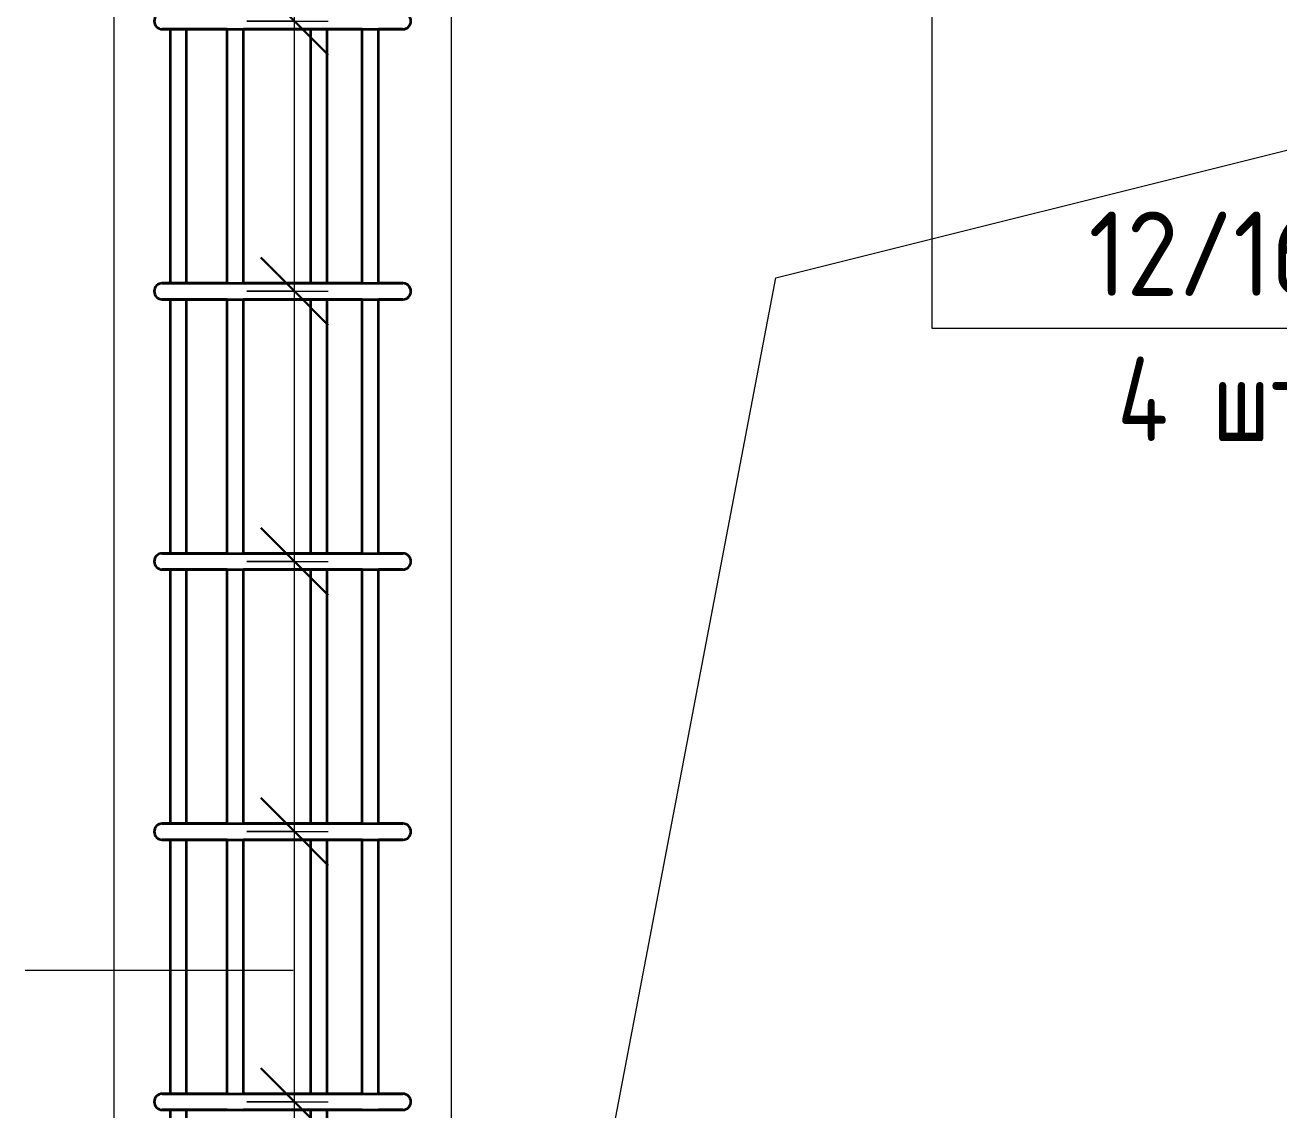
# Model space of a CAD drawing. Header units: millimetres. Extents: x -39709 to 12452, y -4989 to 80275.
# Drawn here: x 6546 to 7474, y 994 to 1797 of the extents above; entities that cross this region are included whole.
import ezdxf

# ---------------------------------------------------------------- set-up
doc = ezdxf.new("R2010")
doc.units = ezdxf.units.MM
for name, color, linetype, lineweight in [('AA_Dim', 7, 'Continuous', 9), ('AA_Dim-25', 7, 'Continuous', 9), ('AA_Vinoska', 7, 'Continuous', 9), ('AF_Okno', 7, 'Continuous', 20), ('AF_Stena_Опалубка', 253, 'Continuous', 20), ('KR_Armatura_Tonkie', 7, 'Continuous', 20)]:
    doc.layers.add(name, color=color, linetype=linetype, lineweight=lineweight)
doc.styles.add('ISOCPEUR_6', font='isocpeur.TTF', dxfattribs={"width": 0.9, "height": 62.5})
doc.styles.add('ISOCPEUR_7', font='isocpeur.TTF', dxfattribs={"width": 0.8, "height": 62.5})
doc.dimstyles.new('00_Точн_3_знака__прозр__2', dxfattribs={"dimscale": 304.8, "dimtxt": 62.672186, "dimasz": 0.139436, "dimexe": 0.123031, "dimexo": 0.082021, "dimgap": 0.008202, "dimtad": 1, "dimdec": 3, "dimrnd": 0.001, "dimdsep": 46, "dimtxsty": 'ISOCPEUR_6', "dimblk1": 'OBLIQUE', "dimblk2": 'OBLIQUE', "dimsah": 1, "dimcen": 0.09, "dimdle": 0.123031, "dimazin": 0, "dimtfac": 1, "dimtdec": 4, "dimtix": 1, "dimtmove": 1, "dimatfit": 3, "dimfxl": 1, "dimtvp": 1, "dimtolj": 1, "dimtzin": 0, "dimlwd": 18, "dimlwe": 18, "dimarcsym": 2})
doc.dimstyles.new('10_Раскладка_арматуры_с_засечками', dxfattribs={"dimscale": 304.8, "dimtxt": 0.18, "dimasz": 0.164042, "dimexe": 0.082021, "dimexo": 0, "dimgap": 0, "dimtad": 1, "dimdec": 3, "dimrnd": 0.001, "dimdsep": 46, "dimtxsty": 'ISOCPEUR_7', "dimblk1": 'OBLIQUE', "dimblk2": 'OBLIQUE', "dimsah": 1, "dimcen": 0.09, "dimdle": 0.082021, "dimazin": 0, "dimtfac": 1, "dimtdec": 4, "dimtix": 1, "dimtmove": 0, "dimatfit": 3, "dimfxl": 1, "dimtvp": 1, "dimtolj": 1, "dimtzin": 0, "dimlwd": 18, "dimlwe": 18, "dimarcsym": 2})

# ---------------------------------------------------------------- blocks, each defined once
blk = doc.blocks.new('231_Отверстие прямоугольное в стене _Окно_Стена_ - Отверстие прямоугольное с обрамлением-4131200-Схема обрамления отверстия в стене 1200х1500')
at = {"layer": 'AF_Okno', "lineweight": 9}
for p, q in [((77539.956293, 1610), (78499.956293, 1850)), ((77299.956293, 350), (77539.956293, 1610))]:
    blk.add_line(p, q, dxfattribs=at)
blk = doc.blocks.new('231_Отверстие прямоугольное в стене _Окно_Стена_ - Отверстие прямоугольное с обрамлением-V44-Схема обрамления отверстия в стене 1200х1500')
at = {"layer": 'AF_Okno', "lineweight": 9}
for p, q in [((77539.956293, 1610), (78499.956293, 1850)), ((77299.956293, 350), (77539.956293, 1610))]:
    blk.add_line(p, q, dxfattribs=at)
blk = doc.blocks.new('DIMBLOCK130-Схема обрамления отверстия в стене 1200х1500')
at = {"layer": 'AA_Dim-25', "lineweight": 30}
for p, q in [((6437.56, 1900), (6416.31, 1921.25)), ((6437.56, 1900), (6458.81, 1878.75)), ((6437.56, 1850), (6416.31, 1871.25)), ((6437.56, 1850), (6458.81, 1828.75))]:
    blk.add_line(p, q, dxfattribs=at)
at = {"layer": 'AA_Dim-25', "lineweight": 18}
for p, q in [((6616.86, 1900), (6400.06, 1900)), ((6437.56, 1812.5), (6437.56, 1900)), ((6437.56, 1900), (6616.86, 1900)), ((6437.56, 1861.43), (6437.56, 1875)), ((6437.56, 1758.38), (6437.56, 1861.43)), ((6836.86, 1850), (6400.06, 1850)), ((6437.56, 1850), (6836.86, 1850))]:
    blk.add_line(p, q, dxfattribs=at)
at = {"layer": 'AA_Dim-25', "color": 0, "lineweight": 18, "insert": (6353.64, 1758.38), "char_height": 62.5, "width": 93.6535, "attachment_point": 1, "rotation": 90, "line_spacing_factor": 1.135194, "style": 'ISOCPEUR_6'}
blk.add_mtext('50', dxfattribs=at)
blk = doc.blocks.new('_Oblique')
at = {"color": 0, "linetype": 'ByBlock', "lineweight": -2}
blk.add_line((-0.5, -0.5), (0.5, 0.5), dxfattribs=at)
blk = doc.blocks.new('DIMBLOCK152-Схема обрамления отверстия в стене 1200х1500')
at = {"layer": 'AA_Dim-25', "lineweight": 30}
for p, q in [((6745.7, 1000), (6720.7, 1025)), ((6745.7, 1000), (6770.7, 975)), ((6745.7, 800), (6720.7, 825)), ((6745.7, 800), (6770.7, 775))]:
    blk.add_line(p, q, dxfattribs=at)
at = {"layer": 'AA_Dim-25', "lineweight": 18}
for p, q in [((6710.34, 1000), (6770.7, 1000)), ((6745.7, 1000), (6710.34, 1000)), ((6745.7, 800), (6745.7, 1000)), ((6710.34, 800), (6770.7, 800)), ((6745.7, 800), (6710.34, 800))]:
    blk.add_line(p, q, dxfattribs=at)
blk = doc.blocks.new('DIMBLOCK153-Схема обрамления отверстия в стене 1200х1500')
at = {"layer": 'AA_Dim-25', "lineweight": 30}
for p, q in [((6745.7, 1200), (6720.7, 1225)), ((6745.7, 1200), (6770.7, 1175)), ((6745.7, 1000), (6720.7, 1025)), ((6745.7, 1000), (6770.7, 975))]:
    blk.add_line(p, q, dxfattribs=at)
at = {"layer": 'AA_Dim-25', "lineweight": 18}
for p, q in [((6710.34, 1200), (6770.7, 1200)), ((6745.7, 1200), (6710.34, 1200)), ((6745.7, 1000), (6745.7, 1200)), ((6710.34, 1000), (6770.7, 1000)), ((6745.7, 1000), (6710.34, 1000))]:
    blk.add_line(p, q, dxfattribs=at)
blk = doc.blocks.new('DIMBLOCK154-Схема обрамления отверстия в стене 1200х1500')
at = {"layer": 'AA_Dim-25', "lineweight": 30}
for p, q in [((6745.7, 1400), (6720.7, 1425)), ((6745.7, 1400), (6770.7, 1375)), ((6745.7, 1200), (6720.7, 1225)), ((6745.7, 1200), (6770.7, 1175))]:
    blk.add_line(p, q, dxfattribs=at)
at = {"layer": 'AA_Dim-25', "lineweight": 18}
for p, q in [((6710.34, 1400), (6770.7, 1400)), ((6745.7, 1400), (6710.34, 1400)), ((6745.7, 1200), (6745.7, 1400)), ((6710.34, 1200), (6770.7, 1200)), ((6745.7, 1200), (6710.34, 1200))]:
    blk.add_line(p, q, dxfattribs=at)
blk = doc.blocks.new('DIMBLOCK155-Схема обрамления отверстия в стене 1200х1500')
at = {"layer": 'AA_Dim-25', "lineweight": 30}
for p, q in [((6745.7, 1600), (6720.7, 1625)), ((6745.7, 1600), (6770.7, 1575)), ((6745.7, 1400), (6720.7, 1425)), ((6745.7, 1400), (6770.7, 1375))]:
    blk.add_line(p, q, dxfattribs=at)
at = {"layer": 'AA_Dim-25', "lineweight": 18}
for p, q in [((6710.34, 1600), (6770.7, 1600)), ((6745.7, 1600), (6710.34, 1600)), ((6745.7, 1400), (6745.7, 1600)), ((6710.34, 1400), (6770.7, 1400)), ((6745.7, 1400), (6710.34, 1400))]:
    blk.add_line(p, q, dxfattribs=at)
blk = doc.blocks.new('DIMBLOCK156-Схема обрамления отверстия в стене 1200х1500')
at = {"layer": 'AA_Dim-25', "lineweight": 30}
for p, q in [((6745.7, 1800), (6720.7, 1825)), ((6745.7, 1800), (6770.7, 1775)), ((6745.7, 1600), (6720.7, 1625)), ((6745.7, 1600), (6770.7, 1575))]:
    blk.add_line(p, q, dxfattribs=at)
at = {"layer": 'AA_Dim-25', "lineweight": 18}
for p, q in [((6745.7, 1600), (6745.7, 1825)), ((6710.34, 1800), (6770.7, 1800)), ((6745.7, 1800), (6710.34, 1800)), ((6710.34, 1600), (6770.7, 1600)), ((6745.7, 1600), (6710.34, 1600))]:
    blk.add_line(p, q, dxfattribs=at)
blk = doc.blocks.new('042_М_Арматуры - Диам длина поз _ Комментарий-3662934-Схема обрамления отверстия в стене 1200х1500')
at = {"layer": 'AA_Vinoska'}
blk.add_line((78958.85, -255.05), (79308.85, -255.05), dxfattribs=at)

msp = doc.modelspace()

# ---------------------------------------------------------------- linework, layer by layer
at = {"layer": 'AA_Vinoska'}
for p, q in [((7217.4469, 1898.2944), (7217.4469, 1572.7807)), ((7217.4469, 1572.7807), (7263.0441, 1572.7807)), ((6744.6398, 1097.2553), (6546.2663, 1097.2553))]:
    msp.add_line(p, q, dxfattribs=at)
at = {"layer": 'AF_Stena_Опалубка'}
for p, q in [((6611.858, 2640.8289), (6611.858, -489.4495)), ((6861.858, 350), (6861.858, 1850))]:
    msp.add_line(p, q, dxfattribs=at)
at = {"layer": 'KR_Armatura_Tonkie', "lineweight": 35}
for p, q in [((6683.858, 1794), (6647.858, 1794)), ((6647.858, 1794), (6683.858, 1794)), ((6653.858, 1606), (6653.858, 1794)), ((6665.858, 1606), (6665.858, 1794)), ((6695.858, 1794), (6683.858, 1794)), ((6683.858, 1794), (6789.858, 1794)), ((6695.858, 1606), (6695.858, 1794)), ((6695.858, 1606), (6695.858, 1794)), ((6789.858, 1794), (6707.858, 1794)), ((6707.858, 1606), (6707.858, 1794)), ((6707.858, 1606), (6707.858, 1794)), ((6727.2366, 1794), (6764.4021, 1794)), ((6757.858, 1606), (6757.858, 1794)), ((6764.4021, 1794), (6825.858, 1794)), ((6769.858, 1606), (6769.858, 1794)), ((6795.858, 1794), (6778.1483, 1794)), ((6795.8983, 1794), (6789.858, 1794)), ((6789.858, 1794), (6815.3138, 1794)), ((6795.858, 1606), (6795.858, 1794)), ((6795.858, 1606), (6795.858, 1794)), ((6825.858, 1794), (6807.858, 1794)), ((6815.3138, 1794), (6807.858, 1794)), ((6807.858, 1606), (6807.858, 1794)), ((6807.858, 1606), (6807.858, 1794)), ((6815.3138, 1794), (6815.3138, 1794)), ((6683.858, 1606), (6647.858, 1606)), ((6647.858, 1606), (6683.858, 1606)), ((6695.858, 1606), (6683.858, 1606)), ((6683.858, 1606), (6789.858, 1606)), ((6789.858, 1606), (6707.858, 1606)), ((6727.2366, 1606), (6764.4021, 1606)), ((6764.4021, 1606), (6825.858, 1606)), ((6795.858, 1606), (6778.1483, 1606)), ((6795.8983, 1606), (6789.858, 1606)), ((6789.858, 1606), (6825.858, 1606)), ((6825.858, 1606), (6807.858, 1606)), ((6815.3138, 1606), (6807.858, 1606)), ((6825.858, 1606), (6815.3138, 1606)), ((6683.858, 1594), (6647.858, 1594)), ((6647.858, 1594), (6683.858, 1594)), ((6653.858, 1406), (6653.858, 1594)), ((6665.858, 1406), (6665.858, 1594)), ((6695.858, 1594), (6683.858, 1594)), ((6683.858, 1594), (6789.858, 1594)), ((6695.858, 1406), (6695.858, 1594)), ((6695.858, 1406), (6695.858, 1594)), ((6789.858, 1594), (6707.858, 1594)), ((6707.858, 1406), (6707.858, 1594)), ((6707.858, 1406), (6707.858, 1594)), ((6727.2366, 1594), (6764.4021, 1594)), ((6757.858, 1406), (6757.858, 1594)), ((6764.4021, 1594), (6825.858, 1594)), ((6769.858, 1406), (6769.858, 1594)), ((6795.858, 1594), (6778.1483, 1594)), ((6795.8983, 1594), (6789.858, 1594)), ((6789.858, 1594), (6815.3138, 1594)), ((6795.858, 1406), (6795.858, 1594)), ((6795.858, 1406), (6795.858, 1594)), ((6825.858, 1594), (6807.858, 1594)), ((6815.3138, 1594), (6807.858, 1594)), ((6807.858, 1406), (6807.858, 1594)), ((6807.858, 1406), (6807.858, 1594)), ((6815.3138, 1594), (6815.3138, 1594)), ((6683.858, 1406), (6647.858, 1406)), ((6647.858, 1406), (6683.858, 1406)), ((6695.858, 1406), (6683.858, 1406)), ((6683.858, 1406), (6789.858, 1406)), ((6789.858, 1406), (6707.858, 1406)), ((6727.2366, 1406), (6764.4021, 1406)), ((6764.4021, 1406), (6825.858, 1406)), ((6795.858, 1406), (6778.1483, 1406)), ((6795.8983, 1406), (6789.858, 1406)), ((6789.858, 1406), (6825.858, 1406)), ((6825.858, 1406), (6807.858, 1406)), ((6815.3138, 1406), (6807.858, 1406)), ((6825.858, 1406), (6815.3138, 1406)), ((6683.858, 1394), (6647.858, 1394)), ((6647.858, 1394), (6683.858, 1394)), ((6653.858, 1206), (6653.858, 1394)), ((6665.858, 1206), (6665.858, 1394)), ((6695.858, 1394), (6683.858, 1394)), ((6683.858, 1394), (6789.858, 1394)), ((6695.858, 1206), (6695.858, 1394)), ((6695.858, 1206), (6695.858, 1394)), ((6789.858, 1394), (6707.858, 1394)), ((6707.858, 1206), (6707.858, 1394)), ((6707.858, 1206), (6707.858, 1394)), ((6727.2366, 1394), (6764.4021, 1394)), ((6757.858, 1206), (6757.858, 1394)), ((6764.4021, 1394), (6825.858, 1394)), ((6769.858, 1206), (6769.858, 1394)), ((6795.858, 1394), (6778.1483, 1394)), ((6795.8983, 1394), (6789.858, 1394)), ((6789.858, 1394), (6815.3138, 1394)), ((6795.858, 1206), (6795.858, 1394)), ((6795.858, 1206), (6795.858, 1394)), ((6825.858, 1394), (6807.858, 1394)), ((6815.3138, 1394), (6807.858, 1394)), ((6807.858, 1206), (6807.858, 1394)), ((6807.858, 1206), (6807.858, 1394)), ((6815.3138, 1394), (6815.3138, 1394)), ((6683.858, 1206), (6647.858, 1206)), ((6647.858, 1206), (6683.858, 1206)), ((6695.858, 1206), (6683.858, 1206)), ((6683.858, 1206), (6789.858, 1206)), ((6789.858, 1206), (6707.858, 1206)), ((6727.2366, 1206), (6764.4021, 1206)), ((6764.4021, 1206), (6825.858, 1206)), ((6795.858, 1206), (6778.1483, 1206)), ((6795.8983, 1206), (6789.858, 1206)), ((6789.858, 1206), (6825.858, 1206)), ((6825.858, 1206), (6807.858, 1206)), ((6815.3138, 1206), (6807.858, 1206)), ((6825.858, 1206), (6815.3138, 1206)), ((6683.858, 1194), (6647.858, 1194)), ((6647.858, 1194), (6683.858, 1194)), ((6653.858, 1006), (6653.858, 1194)), ((6665.858, 1006), (6665.858, 1194)), ((6695.858, 1194), (6683.858, 1194)), ((6683.858, 1194), (6789.858, 1194)), ((6695.858, 1006), (6695.858, 1194)), ((6695.858, 1006), (6695.858, 1194)), ((6789.858, 1194), (6707.858, 1194)), ((6707.858, 1006), (6707.858, 1194)), ((6707.858, 1006), (6707.858, 1194)), ((6727.2366, 1194), (6764.4021, 1194)), ((6757.858, 1006), (6757.858, 1194)), ((6764.4021, 1194), (6825.858, 1194)), ((6769.858, 1006), (6769.858, 1194)), ((6795.858, 1194), (6778.1483, 1194)), ((6795.8983, 1194), (6789.858, 1194)), ((6789.858, 1194), (6815.3138, 1194)), ((6795.858, 1006), (6795.858, 1194)), ((6795.858, 1006), (6795.858, 1194)), ((6825.858, 1194), (6807.858, 1194)), ((6815.3138, 1194), (6807.858, 1194)), ((6807.858, 1006), (6807.858, 1194)), ((6807.858, 1006), (6807.858, 1194)), ((6815.3138, 1194), (6815.3138, 1194)), ((6683.858, 1006), (6647.858, 1006)), ((6647.858, 1006), (6683.858, 1006)), ((6695.858, 1006), (6683.858, 1006)), ((6683.858, 1006), (6789.858, 1006)), ((6789.858, 1006), (6707.858, 1006)), ((6727.2366, 1006), (6764.4021, 1006)), ((6764.4021, 1006), (6825.858, 1006)), ((6795.858, 1006), (6778.1483, 1006)), ((6795.8983, 1006), (6789.858, 1006)), ((6789.858, 1006), (6825.858, 1006)), ((6825.858, 1006), (6807.858, 1006)), ((6815.3138, 1006), (6807.858, 1006)), ((6825.858, 1006), (6815.3138, 1006)), ((6683.858, 994), (6647.858, 994)), ((6647.858, 994), (6683.858, 994)), ((6653.858, 806), (6653.858, 994)), ((6665.858, 806), (6665.858, 994)), ((6695.858, 994), (6683.858, 994)), ((6683.858, 994), (6789.858, 994)), ((6789.858, 994), (6707.858, 994)), ((6727.2366, 994), (6764.4021, 994)), ((6757.858, 806), (6757.858, 994)), ((6764.4021, 994), (6825.858, 994)), ((6769.858, 806), (6769.858, 994)), ((6795.858, 994), (6778.1483, 994)), ((6795.8983, 994), (6789.858, 994)), ((6789.858, 994), (6815.3138, 994)), ((6825.858, 994), (6807.858, 994)), ((6815.3138, 994), (6807.858, 994)), ((6815.3138, 994), (6815.3138, 994))]:
    msp.add_line(p, q, dxfattribs=at)
for centre, start, end in [((6647.858, 1800), 90, 270), ((6647.858, 1800), 90, 270), ((6825.858, 1800), 270, 90), ((6825.858, 1800), 270, 90), ((6825.858, 1800), 270, 330), ((6647.858, 1600), 90, 270), ((6647.858, 1600), 90, 270), ((6825.858, 1600), 270, 90), ((6825.858, 1600), 15, 90), ((6825.858, 1600), 270, 90), ((6825.858, 1600), 270, 14.2825885), ((6647.858, 1400), 90, 270), ((6647.858, 1400), 90, 270), ((6825.858, 1400), 270, 90), ((6825.858, 1400), 270, 90), ((6825.858, 1400), 270, 90), ((6647.858, 1200), 90, 270), ((6647.858, 1200), 90, 270), ((6825.858, 1200), 270, 90), ((6825.858, 1200), 270, 90), ((6825.858, 1200), 270, 90), ((6647.858, 1000), 90, 270), ((6647.858, 1000), 90, 270), ((6825.858, 1000), 270, 90), ((6825.858, 1000), 270, 90), ((6825.858, 1000), 270, 90)]:
    msp.add_arc(centre, 6, start, end, dxfattribs=at)

# ---------------------------------------------------------------- block references
at = {"layer": 'AA_Vinoska'}
msp.add_blockref('042_М_Арматуры - Диам длина поз _ Комментарий-3662934-Схема обрамления отверстия в стене 1200х1500', (-71695.8073, 1827.8293), dxfattribs=at)
at = {"layer": 'AF_Okno'}
for name in ['231_Отверстие прямоугольное в стене _Окно_Стена_ - Отверстие прямоугольное с обрамлением-4131200-Схема обрамления отверстия в стене 1200х1500', '231_Отверстие прямоугольное в стене _Окно_Стена_ - Отверстие прямоугольное с обрамлением-V44-Схема обрамления отверстия в стене 1200х1500']:
    msp.add_blockref(name, (-70438.0983, 0), dxfattribs=at)

# ---------------------------------------------------------------- texts
at = {"layer": 'AA_Vinoska', "char_height": 62.5, "attachment_point": 1}
for s, insert, width, style in [('12/167', (7333.4351, 1659.0369), 263.354344, 'ISOCPEUR_6'), ('4 ', (7354.7851, 1551.5606), 84.978875, 'ISOCPEUR_7'), ('шт', (7424.8997, 1551.5606), 109.0295, 'ISOCPEUR_7')]:
    msp.add_mtext(s, dxfattribs=dict(at, insert=insert, width=width, style=style))

# ---------------------------------------------------------------- dimensions: what is measured, and where the dimension line sits
at = {"layer": 'AA_Dim', "lineweight": 18}
dim = msp.add_linear_dim(base=(6437.559, 1900), p1=(6861.858, 1850), p2=(6641.858, 1900), angle=90, dimstyle='00_Точн_3_знака__прозр__2', override={"dimpost": '<>', "dimfxl": 225.610283}, dxfattribs=at)
dim.commit()
dim.dimension.update_dxf_attribs({"geometry": 'DIMBLOCK130-Схема обрамления отверстия в стене 1200х1500', "text_midpoint": (6395.3058, 1805.2107), "dimtype": 160, "text_rotation": 90})
for base, p1, p2, picture, middle in [((6745.696, 1800), (6710.3407, 1600), (6710.3407, 1800), 'DIMBLOCK156-Схема обрамления отверстия в стене 1200х1500', (6714.446, 1700)), ((6745.696, 1600), (6710.3407, 1400), (6710.3407, 1600), 'DIMBLOCK155-Схема обрамления отверстия в стене 1200х1500', (6714.446, 1500)), ((6745.696, 1400), (6710.3407, 1200), (6710.3407, 1400), 'DIMBLOCK154-Схема обрамления отверстия в стене 1200х1500', (6714.446, 1300)), ((6745.696, 1200), (6710.3407, 1000), (6710.3407, 1200), 'DIMBLOCK153-Схема обрамления отверстия в стене 1200х1500', (6714.446, 1100)), ((6745.696, 1000), (6710.3407, 800), (6710.3407, 1000), 'DIMBLOCK152-Схема обрамления отверстия в стене 1200х1500', (6714.446, 900))]:
    dim = msp.add_linear_dim(base=base, p1=p1, p2=p2, angle=90, dimstyle='10_Раскладка_арматуры_с_засечками', override={"dimpost": '<>', "dimfxl": 200}, dxfattribs=at)
    dim.commit()
    dim.dimension.update_dxf_attribs({"geometry": picture, "text_midpoint": middle})

doc.saveas('drawing.dxf')
